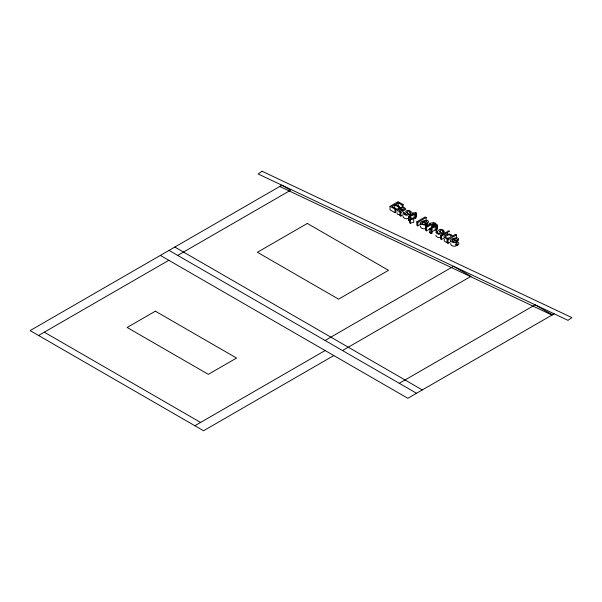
<?xml version="1.0" encoding="UTF-8"?>
<svg xmlns="http://www.w3.org/2000/svg" width="602" height="602" viewBox="0 0 602 602"><rect width="100%" height="100%" fill="white"/><g stroke="black" fill="none" stroke-linecap="round" stroke-linejoin="round"><path stroke-width="0.9" d="M410.112 215.975L409.924 215.32L408.344 214.613M403.069 216.231L403.009 216.833C404.047 218.654 407.08 219.474 408.75 218.014L408.908 217.6M435.908 235.186L436.209 236.405L438.06 237.474L441.1 237.354M397.087 212.762L397.222 213.898L397.922 214.447L400.172 215.004M420.505 226.036C420.091 228.557 424.011 229.234 425.832 228.519L425.832 225.013L422.446 224.117L421.678 223.079L422.619 221.972L426.931 224.463C434.682 215.591 409.209 223.982 425.832 225.013M450.717 243.479C450.304 246 454.217 246.677 456.045 245.962L456.045 242.448L452.659 241.56L451.884 240.522L452.824 239.415L457.136 241.906C464.894 233.034 439.415 241.425 456.045 242.448M438.587 234.02L439.204 233.222M405.748 212.837L404.98 213.695M409.405 221.062L408.615 220.181L408.615 216.675L413.145 213.657L412.31 213.176L412.31 214.929M408.615 220.181L408.848 219.738M431.604 231.981L435.201 229.904L436.375 230.574L437.172 230.114L437.172 226.608L436.375 227.067L435.201 226.39L431.175 228.926L431.988 229.595L431.988 233.102L431.175 233.576L429.896 232.793L429.941 228.406L434.238 225.833L433.402 225.351L434.2 224.885L435.035 225.366L436.39 224.591L437.361 225.148L437.361 228.655M429.708 232.357L429.941 231.92M444.494 239.25C443.042 240.958 445.766 242.418 447.286 242.237M442.688 235.224L442.967 231.1C440.619 228.602 438.805 231.273 441.74 233.049L441.59 233.463C439.911 234.923 436.886 234.103 435.848 232.282L436.397 231.138L437.368 231.702L437.105 232.357C439.701 234.848 441.605 232.876 438.587 230.513L438.753 230.084C440.303 228.677 443.268 229.37 444.201 231.168L443.621 234.005M409.857 215.388L410.135 212.145C407.787 209.647 405.974 212.318 408.908 214.094L408.75 214.508C407.08 215.967 404.047 215.147 403.009 213.319L403.566 212.182L404.536 212.747L404.273 213.401C406.869 215.885 408.773 213.921 405.756 211.558L405.914 211.129C407.471 209.722 410.436 210.414 411.362 212.205L410.79 213.289L410.79 215.922M177.718 255.406L290.608 190.232L281.924 185.22L279.983 186.59L551.808 314.996L553.757 313.619M281.924 185.22L30.1 330.603L203.551 430.754L333.809 355.549M38.566 335.495L168.823 260.297M399.382 208.209L399.382 206.456L398.486 206.968L394.716 204.793L391.955 206.388L395.928 208.683L395.928 212.19L395.032 212.717L390.051 209.842L390.051 206.328L398.088 201.693L403.069 204.567L403.069 207.193M403.069 204.567L402.166 205.086L398.185 202.791L395.612 204.281L399.382 206.456M390.051 206.328L395.032 209.203L395.928 208.683M402.919 214.884L400.857 216.08L399.939 215.546L399.939 212.039C402.723 210.828 397.583 212.017 397.222 210.391L397.087 209.255L398.501 208.435L400.511 208.585L403.423 209.97L404.431 208.977L403.159 207.968L400.518 207.442L400.518 209.195M399.939 212.039L400.857 212.566L405.748 209.323L405.409 208.36L403.566 207.291L400.518 207.442M412.31 213.176L413.107 212.709L413.943 213.191L415.297 212.408L416.268 212.973L416.268 216.479M411.949 218.97L414.108 217.721L415.282 218.398L416.08 217.939L416.08 214.425L415.282 214.891L414.108 214.214L410.195 216.524L410.895 217.412L410.895 219.166M416.268 212.973L414.913 213.748L416.08 214.425M408.615 216.675L410.082 217.886L410.895 217.412M420.851 224.102L417.803 225.863L416.832 225.306L416.832 221.792L425.223 216.953L426.193 217.51L426.193 221.017M416.832 221.792L417.803 222.356L426.193 217.51M429.896 225.08L429.896 223.327L433.688 222.544L435.78 223.365L435.78 225.118M430.212 228.737L426.502 230.882L425.531 230.325L425.531 226.811L430.731 223.809L429.896 223.327M425.531 226.811L426.502 227.375L431.702 224.373L432.868 225.043L433.673 224.584L433.673 226.337M434.983 225.584L434.983 223.824L435.78 223.365M437.361 225.148L436.006 225.931L437.172 226.608M429.708 228.85L431.175 230.062L431.988 229.595M444.487 237.798L441.484 239.536L440.513 238.971L440.513 235.465L446.518 231.996L447.482 232.56L447.482 234.313M440.513 235.465L441.484 236.022L447.482 232.56M450.304 241.981L448.016 243.306L447.09 242.772L447.09 239.265C449.837 238.61 441.055 238.196 444.946 235.322C446.91 233.794 450.966 233.207 452.155 235.871L452.072 236.33L455.436 234.396L456.406 234.953L456.406 238.46M447.09 239.265L448.016 239.792L456.406 234.953M455.699 244.585L457.136 245.413L458.122 244.796L458.972 243.547L458.378 242.35M325.088 340.484L453.577 266.302L470.982 276.348L342.493 350.537M194.875 425.734L325.125 350.537M399.254 383.308L535.163 304.838L552.425 314.808M554.156 313.815L407.84 398.291L160.358 255.406M409.601 219.271L412.716 218.112L413.747 218.707L413.747 222.221L410.353 223.214L409.601 222.778L409.601 219.271L410.353 219.7L413.747 218.707M447.579 238.542L448.625 238.347M441.748 233.696L442.756 234.276M431.988 233.102L431.258 232.658M433.673 224.584L432.499 223.906L433.839 223.334L434.983 223.824M409.857 212.754L410.79 213.289M442.688 231.71L443.621 232.252M398.983 206.757L401.368 208.134M396.981 209.609L394.716 208.3L394.716 204.793M174.821 247.053L422.303 389.938M169.034 250.394L416.524 393.272M44.292 332.191L200.601 422.431M428.165 224.907L428.526 225.291M457.136 241.906L457.136 245.413M452.824 239.415L452.824 242.049M448.016 239.792L448.016 243.306M441.484 236.022L441.484 239.536M437.368 231.702L437.368 233.456M436.375 227.067L436.375 230.574M435.201 226.39L435.201 229.904M432.868 225.043L432.868 227.676M431.702 224.373L431.702 227.88M431.175 230.062L431.175 233.576M426.931 224.463L426.931 226.217M426.502 227.375L426.502 230.882M422.619 221.972L422.619 224.606M417.803 222.356L417.803 225.863M415.282 214.891L415.282 218.398M414.108 214.214L414.108 217.721M410.353 219.7L410.353 223.214M410.082 217.886L410.082 219.64M402.166 205.086L402.166 207.72M400.857 212.566L400.857 216.08M398.486 206.968L398.486 208.721M398.185 202.791L398.185 206.298M395.032 209.203L395.032 212.717M398.358 209.594L399.766 210.903L402.655 210.407L399.675 209.135L398.358 209.594M447.783 231.176L448.588 231.86A0.865 0.497 0 0 0 449.453 231.364A0.865 0.497 0 0 0 448.588 230.867L447.783 231.176M427.465 222.454L426.69 223.432L423.394 221.528L426.005 221.212L427.465 222.454M457.678 239.897L456.903 240.875L453.599 238.971L456.211 238.655L457.678 239.897M445.773 236.074L445.548 237.256C447.03 238.889 450.191 238.151 451.154 236.308L450.499 235.232L448.625 234.84L445.773 236.074M262.051 171.246L258.16 173.993L568.01 320.354L571.9 317.615L262.051 171.246M155.361 311.181L127.142 327.473L208.33 374.346L236.556 358.055L155.361 311.181M307.321 223.447L257.393 252.276L338.587 299.149L388.516 270.321L307.321 223.447"/></g></svg>
